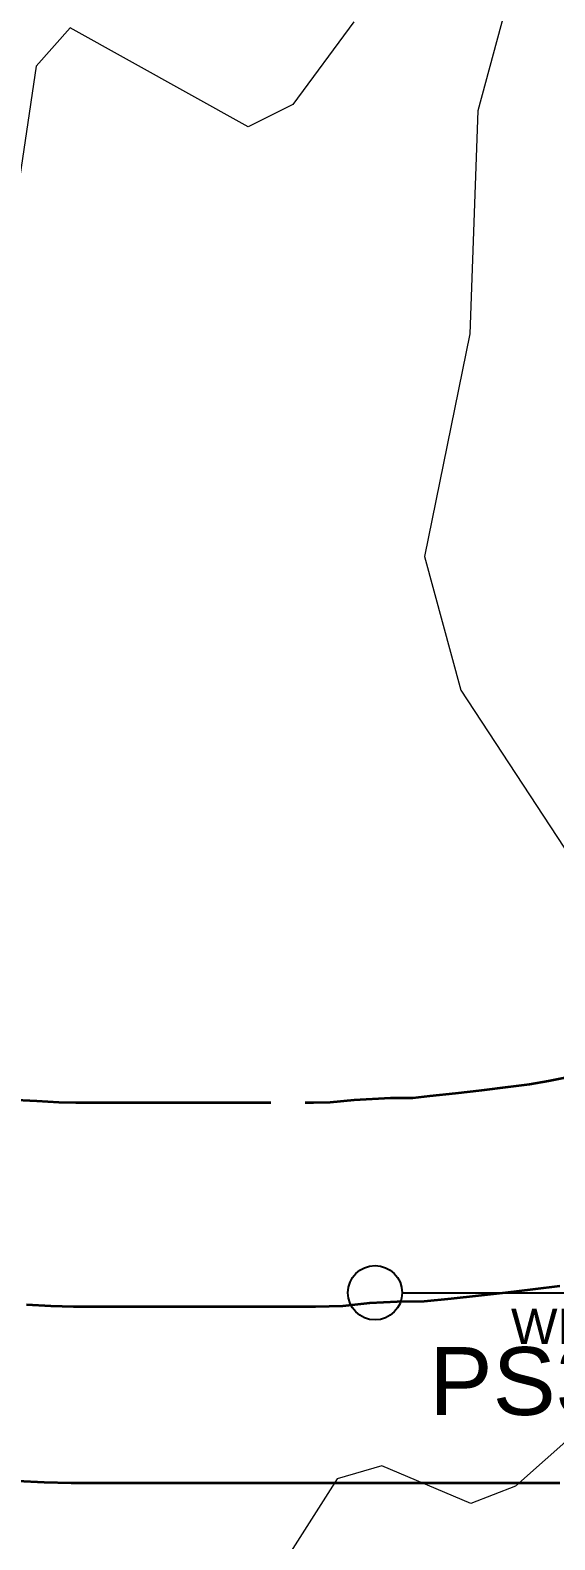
# Model space of a CAD drawing. Extents: x 6810325 to 6812275, y 1878569 to 1880689.
# Drawn here: x 6810733.1 to 6810771.8, y 1879797.2 to 1879908.4 of the extents above; entities that cross this region are included whole.
import ezdxf
from ezdxf.enums import TextEntityAlignment as Align

# ---------------------------------------------------------------- set-up
doc = ezdxf.new("R2010")
doc.units = 21
doc.header["$LTSCALE"] = 10
doc.header["$MEASUREMENT"] = 0
for name, pattern in [('CENTER', [5.08, 3.175, -0.635, 0.635, -0.635]), ('DASHDOT', [3.556, 2.54, -0.508, 0, -0.508]), ('DASHED', [1.524, 1.27, -0.254])]:
    doc.linetypes.add(name, pattern=pattern)
for name, color, linetype, lineweight in [('ANNO-LABELS', 7, 'CONTINUOUS', 18), ('ANNO-POINT-LABELS', 7, 'CONTINUOUS', 13), ('PROJ-LIMITS-OF-WORK', 7, 'DASHED', 35), ('PROJ-ROAD-CL', 252, 'CENTER', 25), ('PROJ-ROAD-FILL', 252, 'CONTINUOUS', 35), ('PROJ-XSECTION', 190, 'DASHDOT', 35), ('TOPO-CONTOUR-MINOR', 36, 'CONTINUOUS', 13), ('WETL-PHOTO-STATION', 30, 'CONTINUOUS', 25)]:
    doc.layers.add(name, color=color, linetype=linetype, lineweight=lineweight)
doc.styles.add('LABEL', font='arial.ttf')

# ---------------------------------------------------------------- blocks, each defined once
blk = doc.blocks.new('PHOTO_ARROW')
at = {"color": 0, "lineweight": -2}
blk.add_line((0, 2), (0, 30), dxfattribs=at)
blk.add_lwpolyline([(0, 36), (-3, 28), (3, 28)], close=True, dxfattribs=at)
blk.add_circle((0, 0), 2, dxfattribs=at)

msp = doc.modelspace()

# ---------------------------------------------------------------- linework, layer by layer
at = {"layer": 'PROJ-LIMITS-OF-WORK'}
msp.add_lwpolyline([(6810731.57, 1879829.63), (6810733.63, 1879829.53), (6810735.25, 1879829.44), (6810736.5, 1879829.41), (6810738.15, 1879829.41), (6810754.01, 1879829.41), (6810755.23, 1879829.43), (6810757, 1879829.62), (6810759.69, 1879829.76), (6810761.33, 1879829.77), (6810762.58, 1879829.9), (6810764.47, 1879830.11), (6810766.4, 1879830.33), (6810768.34, 1879830.57), (6810769.92, 1879830.76), (6810771.31, 1879831.01), (6810772.67, 1879831.29)], dxfattribs=at)
at = {"layer": 'PROJ-ROAD-CL'}
msp.add_lwpolyline([(6810732.17, 1879801.56), (6810734.16, 1879801.46), (6810736.16, 1879801.41), (6810738.16, 1879801.41), (6810740.16, 1879801.41), (6810742.16, 1879801.41), (6810744.16, 1879801.41), (6810746.16, 1879801.41), (6810748.16, 1879801.41), (6810750.16, 1879801.41), (6810752.16, 1879801.41), (6810754.16, 1879801.41), (6810756.16, 1879801.41), (6810758.16, 1879801.41), (6810760.16, 1879801.41), (6810762.16, 1879801.41), (6810764.16, 1879801.41), (6810766.16, 1879801.41), (6810768.16, 1879801.41), (6810770.16, 1879801.41), (6810772.16, 1879801.41)], dxfattribs=at)
at = {"layer": 'PROJ-ROAD-FILL'}
msp.add_lwpolyline([(6810732.85, 1879814.55), (6810734.66, 1879814.45), (6810736.32, 1879814.41), (6810738.16, 1879814.41), (6810754.16, 1879814.41), (6810756.16, 1879814.45), (6810758.16, 1879814.66), (6810760.16, 1879814.76), (6810762.16, 1879814.78), (6810764.16, 1879814.98), (6810766.16, 1879815.2), (6810768.16, 1879815.44), (6810770.16, 1879815.68), (6810772.16, 1879815.92)], dxfattribs=at)
at = {"layer": 'PROJ-XSECTION'}
msp.add_lwpolyline([(6810732.17, 1879801.56), (6810734.16, 1879801.46), (6810736.16, 1879801.41), (6810738.16, 1879801.41), (6810740.16, 1879801.41), (6810742.16, 1879801.41), (6810744.16, 1879801.41), (6810746.16, 1879801.41), (6810748.16, 1879801.41), (6810750.16, 1879801.41), (6810752.16, 1879801.41), (6810754.16, 1879801.41), (6810756.16, 1879801.41), (6810758.16, 1879801.41), (6810760.16, 1879801.41), (6810762.16, 1879801.41), (6810764.16, 1879801.41), (6810766.16, 1879801.41), (6810768.16, 1879801.41), (6810770.16, 1879801.41), (6810772.16, 1879801.41)], dxfattribs=at)
at = {"layer": 'TOPO-CONTOUR-MINOR'}
for points, elevation in [([(6810773.22, 1879928.66), (6810766.12, 1879902.41), (6810765.52, 1879886.01), (6810762.18, 1879869.61), (6810764.87, 1879859.76), (6810773.49, 1879846.64), (6810776.34, 1879840.08), (6810778.83, 1879826.96), (6810778.73, 1879813.83), (6810775.44, 1879806.98), (6810768.88, 1879801.18), (6810765.6, 1879799.89), (6810759.04, 1879802.66), (6810755.76, 1879801.71), (6810750.94, 1879794.15)], 196), ([(6810756.97, 1879908.98), (6810752.48, 1879902.88), (6810749.2, 1879901.24), (6810736.07, 1879908.52), (6810733.57, 1879905.7), (6810731.13, 1879889.29)], 197)]:
    msp.add_lwpolyline(points, dxfattribs=dict(at, elevation=elevation))

# ---------------------------------------------------------------- block references
at = {"layer": 'WETL-PHOTO-STATION', "rotation": -90}
msp.add_blockref('PHOTO_ARROW', (6810758.54, 1879815.41), dxfattribs=at)

# ---------------------------------------------------------------- texts
at = {"layer": 'ANNO-LABELS', "insert": (6810772.29, 1879812.93), "char_height": 2.6, "attachment_point": 5, "style": 'LABEL'}
msp.add_mtext('WL1', dxfattribs=at)
at = {"layer": 'ANNO-POINT-LABELS', "style": 'LABEL'}
msp.add_text('PS3', height=5, dxfattribs=at).set_placement((6810762.54, 1879811.41), align=Align.TOP_LEFT)

doc.saveas('drawing.dxf')
